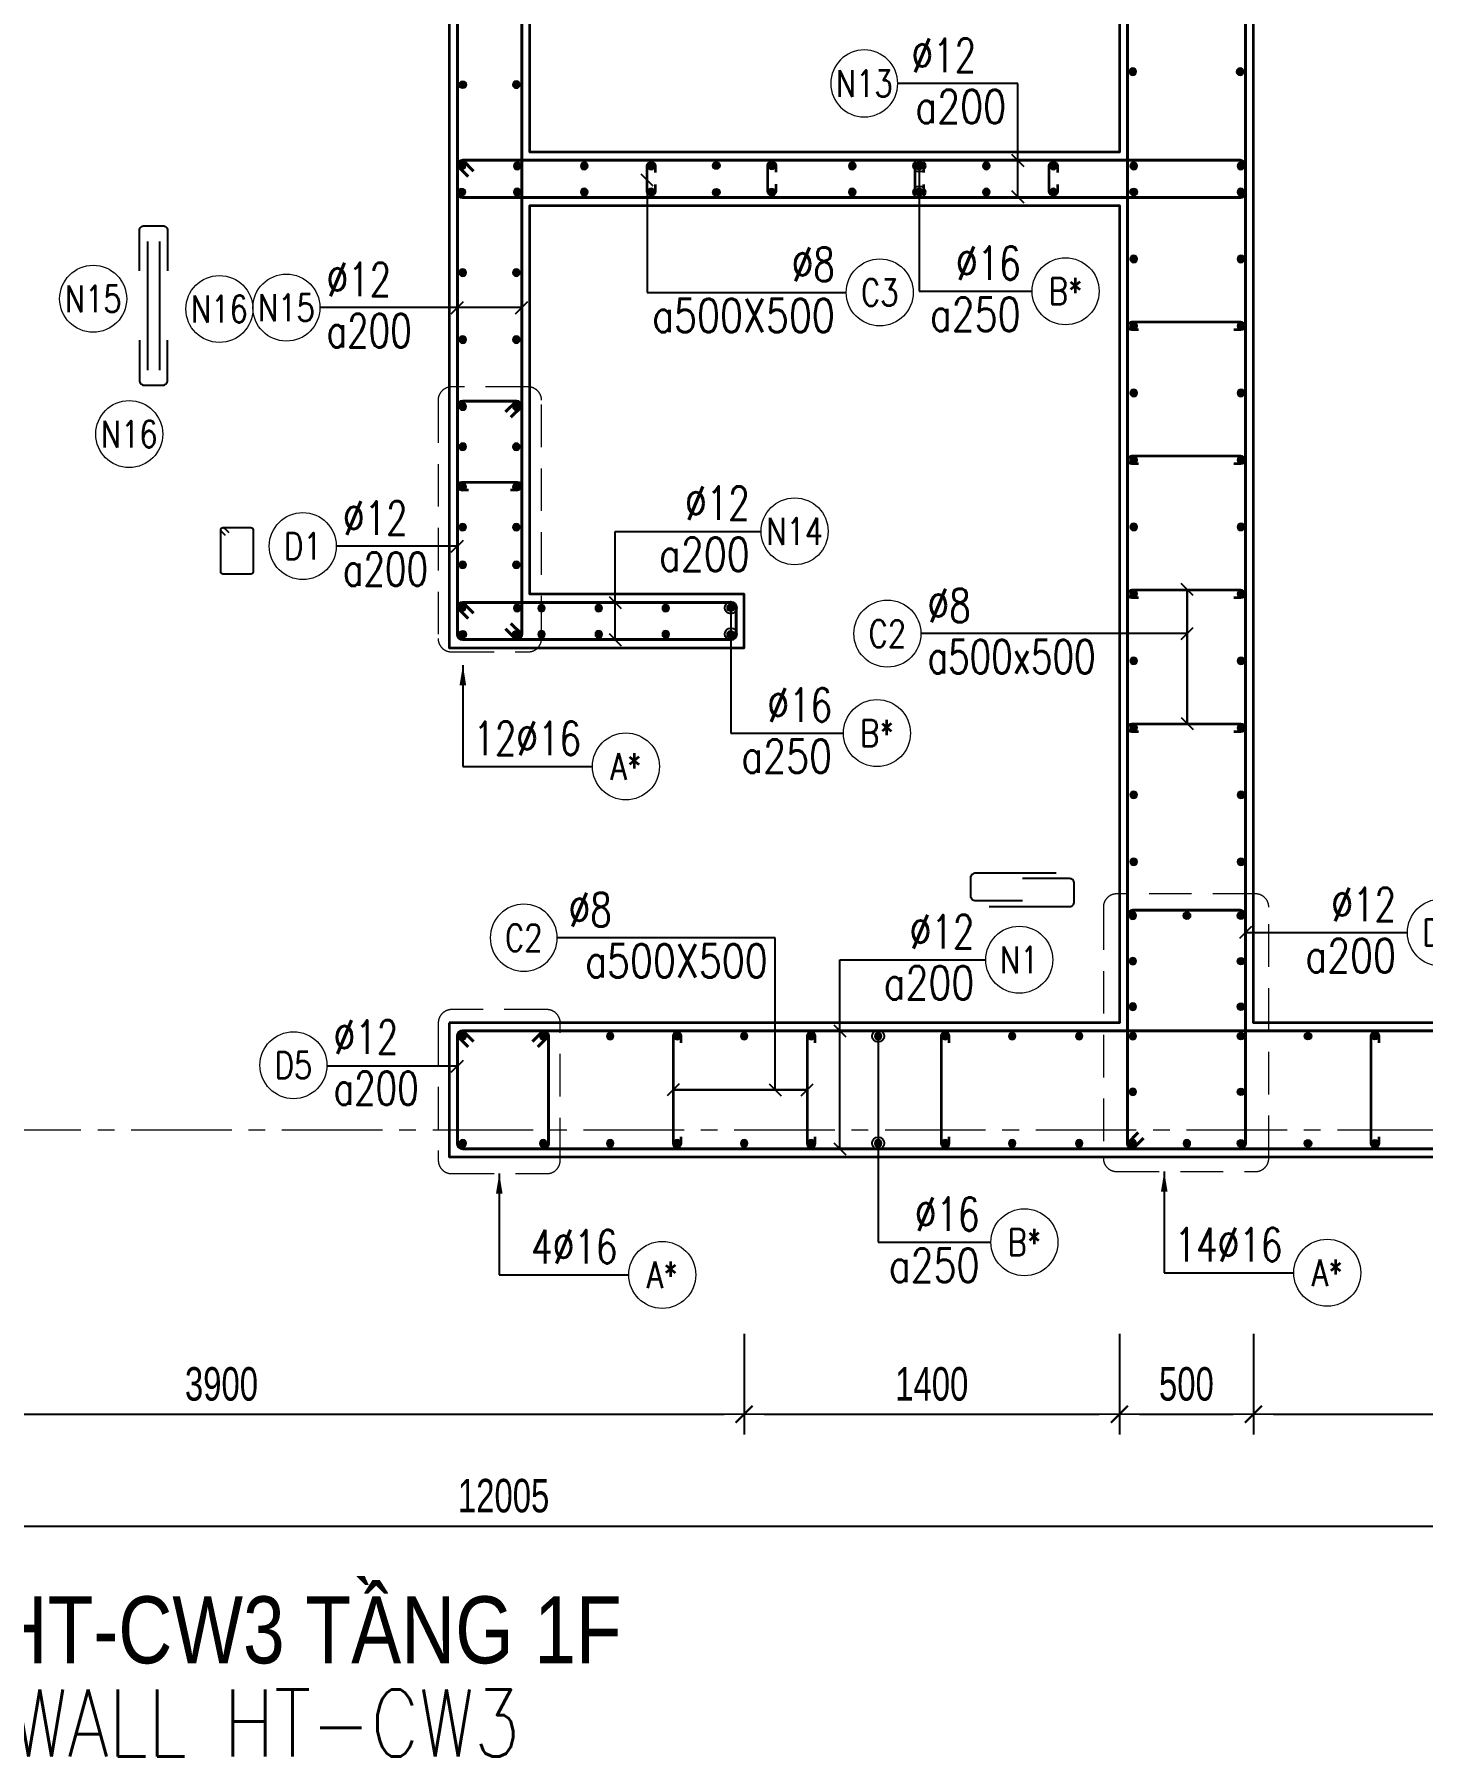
# Model space of a CAD drawing. Header units: millimetres. Extents: x 738475 to 1279438, y -34239 to 156422.
# Drawn here: x 1071314 to 1076493, y 124144 to 130572 of the extents above; entities that cross this region are included whole.
import ezdxf
from ezdxf.enums import TextEntityAlignment as Align

# ---------------------------------------------------------------- set-up
doc = ezdxf.new("R2010")
doc.units = ezdxf.units.MM
doc.header["$MEASUREMENT"] = 0
for name, pattern in [('HIDDEN', [9.525, 6.35, -3.175]), ('HIDDEN2', [4.7625, 3.175, -1.5875]), ('HT_Grid$0$CENTER2', [1.125, 0.75, -0.125, 0.125, -0.125])]:
    doc.linetypes.add(name, pattern=pattern)
doc.layers.get('0').update_dxf_attribs({"lineweight": 20})
doc.layers.get('Defpoints').update_dxf_attribs({"color": 151, "lineweight": 9})
for name, color, linetype in [('Hidden', 9, 'HIDDEN'), ('Leader', 6, 'Continuous'), ('Ligature', 1, 'Continuous')]:
    doc.layers.add(name, color=color, linetype=linetype)
for name, color, linetype, lineweight in [('HT_Core wall _2F$0$NDC_S_WALL', 6, 'Continuous', 25), ('HT_Grid$0$NDC_S_AXIS', 5, 'HT_Grid$0$CENTER2', 13), ('KC-LEADER', 153, 'Continuous', 18), ('KC-THEP', 6, 'Continuous', 40), ('NDC_S_ANNO', 7, 'Continuous', 20), ('NDC_S_DIM', 1, 'Continuous', 15), ('NDC_S_ENG TITLE', 3, 'Continuous', 20), ('NDC_S_HIDDEN', 8, 'HIDDEN2', 13), ('NDC_S_LEADER', 1, 'Continuous', 15), ('NDC_S_REBAR', 4, 'Continuous', 35), ('NDC_S_STIRRUP', 4, 'Continuous', 40), ('NDC_S_TEXT SYMBOL', 7, 'Continuous', 20), ('NDC_S_VN TEXT', 7, 'Continuous', 20), ('NDC_S_VN TITLE', 6, 'Continuous', 35), ('NDC_S_WALL', 6, 'Continuous', 35), ('OF_Core wall_1.2(B1-19F)$0$NDC_S_WALL', 6, 'Continuous', 35)]:
    doc.layers.add(name, color=color, linetype=linetype, lineweight=lineweight)
doc.styles.add('NDC_ANNO', font='', dxfattribs={"width": 0.8})
doc.styles.add('NDC_DIM', font='', dxfattribs={"width": 0.75})
doc.styles.add('NDC_EN TXT', font='romans.shx', dxfattribs={"width": 0.8})
doc.styles.add('NDC_VIE TXT', font='arial.ttf', dxfattribs={"width": 0.8})
doc.styles.get('NDC_ANNO').set_extended_font_data('Dotum')
doc.styles.get('NDC_DIM').set_extended_font_data('Dotum')
doc.dimstyles.new('NDC_dim_30', dxfattribs={"dimscale": 30, "dimtxt": 2.5, "dimasz": 1.5, "dimexe": 1.5, "dimexo": 2.5, "dimgap": 1, "dimtad": 1, "dimdec": 0, "dimzin": 0, "dimdsep": 46, "dimtxsty": 'NDC_DIM', "dimblk": 'DIMMARK', "dimcen": 0.09, "dimdle": 1.2, "dimclrd": 1, "dimclre": 1, "dimclrt": 3, "dimadec": 0, "dimazin": 0, "dimtfac": 1, "dimtdec": 0, "dimtix": 1, "dimtofl": 0, "dimtmove": 0, "dimatfit": 3, "dimfxl": 6, "dimfxlon": 1, "dimtolj": 1, "dimtzin": 0, "dimarcsym": 0})
doc.dimstyles.new('NDC_dim_50', dxfattribs={"dimscale": 50, "dimtxt": 2.5, "dimasz": 1.5, "dimexe": 1.5, "dimexo": 2.5, "dimgap": 1, "dimtad": 1, "dimdec": 0, "dimzin": 0, "dimdsep": 46, "dimtxsty": 'NDC_DIM', "dimblk": 'DIMMARK', "dimcen": 0.09, "dimdle": 1.2, "dimclrd": 1, "dimclre": 1, "dimclrt": 3, "dimadec": 0, "dimazin": 0, "dimtfac": 1, "dimtdec": 0, "dimtix": 1, "dimtofl": 0, "dimtmove": 0, "dimatfit": 3, "dimfxl": 6, "dimfxlon": 1, "dimtolj": 1, "dimtzin": 0, "dimarcsym": 0})

# ---------------------------------------------------------------- blocks, each defined once
blk = doc.blocks.new('THEP')
at = {"layer": 'KC-LEADER', "color": 6}
blk.add_circle((0, 0), 14, dxfattribs=at)
at = {"layer": 'KC-THEP'}
for p, q in [((-14, 0), (14, 0)), ((9.9, 9.9), (-9.9, -9.9)), ((-9.9, 9.9), (9.9, -9.9)), ((0, 14), (0, -14))]:
    blk.add_line(p, q, dxfattribs=at)
blk = doc.blocks.new('DIMMARK')
at = {"layer": 'NDC_S_DIM', "color": 1}
blk.add_line((-1.5, 0), (1, 0), dxfattribs=at)
at = {"layer": 'NDC_S_DIM', "color": 2, "const_width": 0.1}
blk.add_lwpolyline([(-0.424, -0.424), (0.424, 0.424)], dxfattribs=at)
blk = doc.blocks.new('*U11')
blk.add_circle((-2.5, 0), 2.5)
at = {"layer": 'NDC_S_VN TEXT', "color": 3, "style": 'NDC_EN TXT', "width": 0.75}
for tag, p in [('DK1', (0.5, 0.85)), ('KC1', (0.5, -2.97))]:
    blk.add_attdef(tag, p, '', height=2.5, dxfattribs=at)
at = {"layer": 'NDC_S_VN TEXT', "color": 7, "style": 'NDC_EN TXT', "width": 0.8}
blk.add_attdef('SH2', text='', height=2, dxfattribs=at).set_placement((-2.5, 0), align=Align.MIDDLE)
blk = doc.blocks.new('*U9')
blk.add_circle((2.5, 0), 2.5)
at = {"layer": 'NDC_S_VN TEXT', "color": 3, "style": 'NDC_EN TXT', "width": 0.75}
blk.add_attdef('DK2', text='', height=2.5, dxfattribs=at).set_placement((-0.85, 0.85), align=Align.RIGHT)
at = {"layer": 'NDC_S_VN TEXT', "color": 7, "style": 'NDC_EN TXT', "width": 0.8}
blk.add_attdef('SH3', text='', height=2, dxfattribs=at).set_placement((2.5, 0), align=Align.MIDDLE)
blk = doc.blocks.new('*U10')
blk.add_circle((2.5, 0), 2.5)
at = {"layer": 'NDC_S_VN TEXT', "color": 3, "style": 'NDC_EN TXT'}
for tag, width, p in [('DK2', 0.75, (-0.85, 0.85)), ('KC2', 0.8, (-0.85, -2.97))]:
    blk.add_attdef(tag, text='', height=2.5, dxfattribs=dict(at, width=width)).set_placement(p, align=Align.RIGHT)
at = {"layer": 'NDC_S_VN TEXT', "color": 7, "style": 'NDC_EN TXT', "width": 0.8}
blk.add_attdef('SH3', text='', height=2, dxfattribs=at).set_placement((2.5, 0), align=Align.MIDDLE)
blk = doc.blocks.new('A$C7BC65A55')
at = {"layer": 'Ligature'}
for p, q in [((-15.2, 372, 0), (-15.2, 38.5, 0)), ((15.2, 372, 0), (15.2, 38.5, 0))]:
    blk.add_line(p, q, dxfattribs=at)
for points in [[(-36.2, 296.5), (-36.2, 400.9, -0.414214), (-24, 413.1), (24, 413.1, -0.414214), (36.2, 400.9), (36.2, 296.5)], [(-36.2, 116.5), (-36.2, 12.2, 0.414214), (-24, 0), (24, 0, 0.414214), (36.2, 12.2), (36.2, 116.5)]]:
    blk.add_lwpolyline(points, format="xyb", dxfattribs=at)
blk = doc.blocks.new('*D1084')
at = {"layer": 'Defpoints', "color": 0, "ltscale": 200, "transparency": 16777216}
for p in [(1075919.6, 126482.8), (1075862.2, 126382.8), (1080514.2, 126382.8)]:
    blk.add_point(p, dxfattribs=at)
at = {"layer": 'NDC_S_DIM', "color": 1, "lineweight": -2, "ltscale": 200, "transparency": 16777216}
for p, q in [((1080514.2, 126557.8), (1080514.2, 126632.8)), ((1080214.2, 126482.8), (1080589.2, 126482.8)), ((1080214.2, 126382.8), (1080589.2, 126382.8)), ((1080514.2, 126307.8), (1080514.2, 126232.8))]:
    blk.add_line(p, q, dxfattribs=at)
at = {"layer": 'NDC_S_DIM', "color": 1, "lineweight": -2, "ltscale": 200, "transparency": 16777216, "xscale": 75, "yscale": 75, "zscale": 75}
for p, rotation in [((1080514.2, 126482.8), 270), ((1080514.2, 126382.8), 90)]:
    blk.add_blockref('DIMMARK', p, dxfattribs=dict(at, rotation=rotation))
at = {"layer": 'NDC_S_DIM', "color": 3, "ltscale": 200, "transparency": 16777216, "insert": (1080401.6, 126432.8), "char_height": 125, "attachment_point": 5, "rotation": 90, "style": 'NDC_DIM'}
blk.add_mtext('\\A1;100', dxfattribs=at)
blk = doc.blocks.new('*D1090')
at = {"layer": 'Defpoints', "color": 0, "ltscale": 200, "transparency": 16777216}
for p in [(1079067.4, 126761.6), (1067062.2, 126262.1), (1079067.4, 125004.5)]:
    blk.add_point(p, dxfattribs=at)
at = {"layer": 'NDC_S_DIM', "color": 1, "lineweight": -2, "ltscale": 200, "transparency": 16777216}
for p, q in [((1067062.2, 125304.5), (1067062.2, 124929.5)), ((1079067.4, 125304.5), (1079067.4, 124929.5)), ((1067137.2, 125004.5), (1078992.4, 125004.5))]:
    blk.add_line(p, q, dxfattribs=at)
at = {"layer": 'NDC_S_DIM', "color": 1, "lineweight": -2, "ltscale": 200, "transparency": 16777216, "xscale": 75, "yscale": 75, "zscale": 75, "rotation": 180}
blk.add_blockref('DIMMARK', (1067062.2, 125004.5), dxfattribs=at)
at = {"layer": 'NDC_S_DIM', "color": 1, "lineweight": -2, "ltscale": 200, "transparency": 16777216, "xscale": 75, "yscale": 75, "zscale": 75}
blk.add_blockref('DIMMARK', (1079067.4, 125004.5), dxfattribs=at)
at = {"layer": 'NDC_S_DIM', "color": 3, "ltscale": 200, "transparency": 16777216, "insert": (1073064.8, 125117.1), "char_height": 125, "attachment_point": 5, "style": 'NDC_DIM'}
blk.add_mtext('\\A1;12005', dxfattribs=at)
blk = doc.blocks.new('Drawing name_symbol')
at = {"layer": 'NDC_S_ENG TITLE', "style": 'NDC_EN TXT', "width": 0.8}
blk.add_attdef('SECTDET1', text='', height=5, dxfattribs=at).set_placement((0, 1.01), align=Align.CENTER)
at = {"layer": 'NDC_S_TEXT SYMBOL', "lineweight": 25, "style": 'NDC_ANNO', "width": 0.8}
blk.add_attdef('SSCALE', text='', height=2.5, dxfattribs=at).set_placement((0, -4), align=Align.CENTER)
at = {"layer": 'NDC_S_VN TITLE', "style": 'NDC_VIE TXT', "width": 0.8}
blk.add_attdef('SECTDET2', text='', height=5, dxfattribs=at).set_placement((0, 7.97), align=Align.CENTER)
blk = doc.blocks.new('*D1105')
at = {"layer": 'Defpoints', "color": 0, "ltscale": 200, "transparency": 16777216}
for p in [(1075362.2, 127303.9), (1075862.2, 126382.8), (1075862.2, 125421.7)]:
    blk.add_point(p, dxfattribs=at)
at = {"layer": 'NDC_S_DIM', "color": 1, "lineweight": -2, "ltscale": 200, "transparency": 16777216}
for p, q in [((1075362.2, 125721.7), (1075362.2, 125346.7)), ((1075862.2, 125721.7), (1075862.2, 125346.7)), ((1075437.2, 125421.7), (1075787.2, 125421.7))]:
    blk.add_line(p, q, dxfattribs=at)
at = {"layer": 'NDC_S_DIM', "color": 1, "lineweight": -2, "ltscale": 200, "transparency": 16777216, "xscale": 75, "yscale": 75, "zscale": 75, "rotation": 180}
blk.add_blockref('DIMMARK', (1075362.2, 125421.7), dxfattribs=at)
at = {"layer": 'NDC_S_DIM', "color": 1, "lineweight": -2, "ltscale": 200, "transparency": 16777216, "xscale": 75, "yscale": 75, "zscale": 75}
blk.add_blockref('DIMMARK', (1075862.2, 125421.7), dxfattribs=at)
at = {"layer": 'NDC_S_DIM', "color": 3, "ltscale": 200, "transparency": 16777216, "insert": (1075612.2, 125534.2), "char_height": 125, "attachment_point": 5, "style": 'NDC_DIM'}
blk.add_mtext('\\A1;500', dxfattribs=at)
blk = doc.blocks.new('*U1077')
at = {"layer": 'KC-THEP', "xscale": -1, "rotation": 170.331435563619}
for p in [(-200, 0), (200, 0)]:
    blk.add_blockref('THEP', p, dxfattribs=at)
blk = doc.blocks.new('*U1076')
at = {"layer": 'OF_Core wall_1.2(B1-19F)$0$NDC_S_WALL', "color": 0, "linetype": 'ByBlock', "lineweight": -2, "transparency": 16777216}
for p in [(0, 0), (0, -250), (0, -500), (0, -750), (0, -1000), (0, -1250), (0, -1500), (0, -1750), (0, -2000), (0, -2250)]:
    blk.add_blockref('*U1077', p, dxfattribs=at)
blk = doc.blocks.new('*U1079')
at = {"layer": 'NDC_S_REBAR'}
blk.add_lwpolyline([(-177.7, -15), (-202.7, -15, -1), (-202.7, 15), (202.7, 15, -1), (202.7, -15), (177.7, -15)], format="xyb", dxfattribs=at)
blk = doc.blocks.new('*U1078')
at = {"layer": 'OF_Core wall_1.2(B1-19F)$0$NDC_S_WALL', "color": 0, "linetype": 'ByBlock', "lineweight": -2, "transparency": 16777216}
for p in [(0, 0), (0, -500), (0, -1000), (0, -1500)]:
    blk.add_blockref('*U1079', p, dxfattribs=at)
blk = doc.blocks.new('*U12')
blk.add_circle((-2.5, 0), 2.5)
at = {"layer": 'NDC_S_VN TEXT', "color": 3, "style": 'NDC_EN TXT', "width": 0.75}
for tag, p in [('DK1', (0.5, 0.85)), ('KC1', (0.5, -2.97))]:
    blk.add_attdef(tag, p, '', height=2.5, dxfattribs=at)
at = {"layer": 'NDC_S_VN TEXT', "color": 7, "style": 'NDC_EN TXT', "width": 0.8}
blk.add_attdef('SH2', text='', height=2, dxfattribs=at).set_placement((-2.5, 0), align=Align.MIDDLE)
blk = doc.blocks.new('*D1091')
at = {"layer": 'Defpoints', "color": 0, "ltscale": 200, "transparency": 16777216}
for p in [(1078662.2, 126882.8), (1075862.2, 126382.8), (1078662.2, 125421.7)]:
    blk.add_point(p, dxfattribs=at)
at = {"layer": 'NDC_S_DIM', "color": 1, "lineweight": -2, "ltscale": 200, "transparency": 16777216}
for p, q in [((1075862.2, 125721.7), (1075862.2, 125346.7)), ((1078662.2, 125721.7), (1078662.2, 125346.7)), ((1075937.2, 125421.7), (1078587.2, 125421.7))]:
    blk.add_line(p, q, dxfattribs=at)
at = {"layer": 'NDC_S_DIM', "color": 1, "lineweight": -2, "ltscale": 200, "transparency": 16777216, "xscale": 75, "yscale": 75, "zscale": 75, "rotation": 180}
blk.add_blockref('DIMMARK', (1075862.2, 125421.7), dxfattribs=at)
at = {"layer": 'NDC_S_DIM', "color": 1, "lineweight": -2, "ltscale": 200, "transparency": 16777216, "xscale": 75, "yscale": 75, "zscale": 75}
blk.add_blockref('DIMMARK', (1078662.2, 125421.7), dxfattribs=at)
at = {"layer": 'NDC_S_DIM', "color": 3, "ltscale": 200, "transparency": 16777216, "insert": (1077262.2, 125534.2), "char_height": 125, "attachment_point": 5, "style": 'NDC_DIM'}
blk.add_mtext('\\A1;2800', dxfattribs=at)
blk = doc.blocks.new('A$C72321851')
at = {"layer": 'Ligature'}
for points in [[(-60.9, -129.3), (-60.9, 170.9, -0.414214), (-43.3, 188.5), (25.8, 188.5, -0.414214), (43.4, 170.9), (43.4, -4.3)], [(-39.7, -4.3), (-39.7, -179.5, 0.414214), (-22.1, -197.1), (47, -197.1, 0.414214), (64.6, -179.5), (64.6, 120.7)]]:
    blk.add_lwpolyline(points, format="xyb", dxfattribs=at)
blk = doc.blocks.new('*D1096')
at = {"layer": 'Defpoints', "color": 0, "ltscale": 200, "transparency": 16777216}
for p in [(1078662.2, 126882.8), (1080514.2, 126882.8), (1075919.6, 126482.8)]:
    blk.add_point(p, dxfattribs=at)
at = {"layer": 'NDC_S_DIM', "color": 1, "lineweight": -2, "ltscale": 200, "transparency": 16777216}
for p, q in [((1080214.2, 126882.8), (1080589.2, 126882.8)), ((1080514.2, 126557.8), (1080514.2, 126807.8)), ((1080214.2, 126482.8), (1080589.2, 126482.8))]:
    blk.add_line(p, q, dxfattribs=at)
at = {"layer": 'NDC_S_DIM', "color": 1, "lineweight": -2, "ltscale": 200, "transparency": 16777216, "xscale": 75, "yscale": 75, "zscale": 75}
for p, rotation in [((1080514.2, 126882.8), 90), ((1080514.2, 126482.8), 270)]:
    blk.add_blockref('DIMMARK', p, dxfattribs=dict(at, rotation=rotation))
at = {"layer": 'NDC_S_DIM', "color": 3, "ltscale": 200, "transparency": 16777216, "insert": (1080401.6, 126682.8), "char_height": 125, "attachment_point": 5, "rotation": 90, "style": 'NDC_DIM'}
blk.add_mtext('\\A1;400', dxfattribs=at)
blk = doc.blocks.new('*D1103')
at = {"layer": 'Defpoints', "color": 0, "ltscale": 200, "transparency": 16777216}
for p in [(1070062.2, 127303.9), (1073962.2, 126382.8), (1073962.2, 125421.7)]:
    blk.add_point(p, dxfattribs=at)
at = {"layer": 'NDC_S_DIM', "color": 1, "lineweight": -2, "ltscale": 200, "transparency": 16777216}
for p, q in [((1070062.2, 125721.7), (1070062.2, 125346.7)), ((1073962.2, 125721.7), (1073962.2, 125346.7)), ((1070137.2, 125421.7), (1073887.2, 125421.7))]:
    blk.add_line(p, q, dxfattribs=at)
at = {"layer": 'NDC_S_DIM', "color": 1, "lineweight": -2, "ltscale": 200, "transparency": 16777216, "xscale": 75, "yscale": 75, "zscale": 75, "rotation": 180}
blk.add_blockref('DIMMARK', (1070062.2, 125421.7), dxfattribs=at)
at = {"layer": 'NDC_S_DIM', "color": 1, "lineweight": -2, "ltscale": 200, "transparency": 16777216, "xscale": 75, "yscale": 75, "zscale": 75}
blk.add_blockref('DIMMARK', (1073962.2, 125421.7), dxfattribs=at)
at = {"layer": 'NDC_S_DIM', "color": 3, "ltscale": 200, "transparency": 16777216, "insert": (1072012.2, 125534.2), "char_height": 125, "attachment_point": 5, "style": 'NDC_DIM'}
blk.add_mtext('\\A1;3900', dxfattribs=at)
blk = doc.blocks.new('*D1104')
at = {"layer": 'Defpoints', "color": 0, "ltscale": 200, "transparency": 16777216}
for p in [(1073962.2, 126382.8), (1075362.2, 126382.8), (1075362.2, 125421.7)]:
    blk.add_point(p, dxfattribs=at)
at = {"layer": 'NDC_S_DIM', "color": 1, "lineweight": -2, "ltscale": 200, "transparency": 16777216}
for p, q in [((1073962.2, 125721.7), (1073962.2, 125346.7)), ((1075362.2, 125721.7), (1075362.2, 125346.7)), ((1074037.2, 125421.7), (1075287.2, 125421.7))]:
    blk.add_line(p, q, dxfattribs=at)
at = {"layer": 'NDC_S_DIM', "color": 1, "lineweight": -2, "ltscale": 200, "transparency": 16777216, "xscale": 75, "yscale": 75, "zscale": 75, "rotation": 180}
blk.add_blockref('DIMMARK', (1073962.2, 125421.7), dxfattribs=at)
at = {"layer": 'NDC_S_DIM', "color": 1, "lineweight": -2, "ltscale": 200, "transparency": 16777216, "xscale": 75, "yscale": 75, "zscale": 75}
blk.add_blockref('DIMMARK', (1075362.2, 125421.7), dxfattribs=at)
at = {"layer": 'NDC_S_DIM', "color": 3, "ltscale": 200, "transparency": 16777216, "insert": (1074662.2, 125534.2), "char_height": 125, "attachment_point": 5, "style": 'NDC_DIM'}
blk.add_mtext('\\A1;1400', dxfattribs=at)
blk = doc.blocks.new('*U1133')
at = {"layer": 'NDC_S_REBAR'}
blk.add_lwpolyline([(15, 175), (15, 200, 1), (-15, 200), (-15, -200, 1), (15, -200), (15, -175)], format="xyb", dxfattribs=at)
blk = doc.blocks.new('*U1134')
at = {"layer": 'HT_Core wall _2F$0$NDC_S_WALL', "color": 0, "linetype": 'ByBlock', "lineweight": -2, "transparency": 16777216}
for p in [(0, 0), (500, 0), (1000, 0)]:
    blk.add_blockref('*U1133', p, dxfattribs=at)

msp = doc.modelspace()

# ---------------------------------------------------------------- linework, layer by layer
for centre in [(1071533.506, 129585.068), (1072004.475, 129546.908), (1071667.954, 129080.065)]:
    msp.add_circle(centre, 125)
at = {"layer": 'HT_Grid$0$NDC_S_AXIS', "ltscale": 500}
msp.add_line((1062112.856, 126482.751), (1080925.875, 126482.751), dxfattribs=at)
at = {"layer": 'Ligature'}
msp.add_lwpolyline([(1072027.719, 128701.074), (1072011.753, 128717.04, -0.66817864), (1072017.526, 128730.978), (1072122.155, 128730.978, -0.41421356), (1072130.32, 128722.813), (1072130.32, 128565.705, -0.41421356), (1072122.155, 128557.541), (1072017.526, 128557.541, -0.41421356), (1072009.361, 128565.705), (1072009.361, 128722.813, -0.66817864), (1072023.3, 128728.586), (1072039.266, 128712.621)], format="xyb", dxfattribs=at)
at = {"layer": 'NDC_S_HIDDEN', "ltscale": 50}
for points in [[(1072870.347, 128267.177), (1073156.417, 128267.177, 0.41421356), (1073206.417, 128317.177), (1073206.417, 129206.139, 0.41421356), (1073156.417, 129256.139), (1072870.347, 129256.139, 0.41421356), (1072820.347, 129206.139), (1072820.347, 128317.177, 0.41421356)], [(1075869.634, 127364.024), (1075352.293, 127364.024, 0.41421356), (1075302.293, 127314.024), (1075302.293, 126377.548, 0.41421356), (1075352.293, 126327.548), (1075869.634, 126327.548, 0.41421356), (1075919.634, 126377.548), (1075919.634, 127314.024, 0.41421356)], [(1072871.07, 126319.664), (1073226.118, 126319.664, 0.41421356), (1073276.118, 126369.664), (1073276.118, 126882.136, 0.41421356), (1073226.118, 126932.136), (1072871.07, 126932.136, 0.41421356), (1072821.07, 126882.136), (1072821.07, 126369.664, 0.41421356)]]:
    msp.add_lwpolyline(points, format="xyb", close=True, dxfattribs=at)
at = {"layer": 'NDC_S_REBAR'}
for points in [[(1073630.744, 130011.496), (1073630.744, 129986.496, -1), (1073600.744, 129986.496), (1073600.744, 130080.902, -1), (1073630.744, 130080.902), (1073630.744, 130055.902)], [(1074080.155, 130012.903), (1074080.155, 129987.903, -1), (1074050.155, 129987.903), (1074050.155, 130082.31, -1), (1074080.155, 130082.31), (1074080.155, 130057.31)], [(1074630.744, 130011.496), (1074630.744, 129986.496, -1), (1074600.744, 129986.496), (1074600.744, 130080.902, -1), (1074630.744, 130080.902), (1074630.744, 130055.902)], [(1075130.744, 130011.496), (1075130.744, 129986.496, -1), (1075100.744, 129986.496), (1075100.744, 130080.902, -1), (1075130.744, 130080.902), (1075130.744, 130055.902)], [(1072933.77, 128870.852), (1072908.77, 128870.852, -1), (1072908.77, 128900.852), (1073115.794, 128900.852, -1), (1073115.794, 128870.852), (1073090.794, 128870.852)], [(1076330.744, 126807.751), (1076330.744, 126832.751, 1), (1076300.744, 126832.751), (1076300.744, 126432.751, 1), (1076330.744, 126432.751), (1076330.744, 126457.751)]]:
    msp.add_lwpolyline(points, format="xyb", dxfattribs=at)
at = {"layer": 'NDC_S_STIRRUP'}
for points in [[(1073092.232, 128372.749), (1073132.232, 128332.749, -0.41421356), (1073112.232, 128312.749), (1072912.232, 128312.749, -0.41421356), (1072892.232, 128332.749), (1072892.232, 135532.751, -0.41421356), (1072912.232, 135552.751), (1073112.232, 135552.751, -0.41421356), (1073132.232, 135532.751), (1073132.232, 128332.749, -0.41421356), (1073112.232, 128312.749), (1073072.232, 128352.749)], [(1075432.232, 135492.751), (1075392.232, 135532.751, -0.41421356), (1075412.232, 135552.751), (1075812.232, 135552.751, -0.41421356), (1075832.232, 135532.751), (1075832.232, 126432.751, -0.41421356), (1075812.232, 126412.751), (1075412.232, 126412.751, -0.41421356), (1075392.232, 126432.751), (1075392.232, 135532.751, -0.41421356), (1075412.232, 135552.751), (1075452.232, 135512.751)], [(1072932.232, 130041.835), (1072892.232, 130081.835, -0.41421356), (1072912.232, 130101.835), (1075812.232, 130101.835, -0.41421356), (1075832.232, 130081.835), (1075832.232, 129982.751, -0.41421356), (1075812.232, 129962.751), (1072912.232, 129962.751, -0.41421356), (1072892.232, 129982.751), (1072892.232, 130081.835, -0.41421356), (1072912.232, 130101.835), (1072952.232, 130061.835)], [(1073092.343, 129142.751), (1073132.343, 129182.751, 0.41421356), (1073112.343, 129202.751), (1072912.343, 129202.751, 0.41421356), (1072892.343, 129182.751), (1072892.232, 128332.749, 0.41421356), (1072912.232, 128312.749), (1073112.232, 128312.749, 0.41421356), (1073132.232, 128332.749), (1073132.343, 129182.751, 0.41421356), (1073112.343, 129202.751), (1073072.343, 129162.751)], [(1072932.236, 128391.834), (1072892.236, 128431.834, -0.41421356), (1072912.236, 128451.834), (1073912.232, 128451.834, -0.41421356), (1073932.232, 128431.834), (1073932.232, 128332.749, -0.41421356), (1073912.232, 128312.749), (1072912.236, 128312.749, -0.41421356), (1072892.236, 128332.749), (1072892.236, 128431.834, -0.41421356), (1072912.236, 128451.834), (1072952.236, 128411.834)], [(1075432.232, 126472.751), (1075392.232, 126432.751, 0.41421356), (1075412.232, 126412.751), (1075812.232, 126412.751, 0.41421356), (1075832.232, 126432.751), (1075832.232, 127282.568, 0.41421356), (1075812.232, 127302.568), (1075412.232, 127302.568, 0.41421356), (1075392.232, 127282.568), (1075392.232, 126432.751, 0.41421356), (1075412.232, 126412.751), (1075452.232, 126452.751)], [(1073172.232, 126812.751), (1073212.232, 126852.751, -0.41421356), (1073232.232, 126832.751), (1073232.232, 126432.751, -0.41421356), (1073212.232, 126412.751), (1072912.188, 126413.26, -0.41421356), (1072892.188, 126433.26), (1072892.188, 126833.26, -0.41421356), (1072912.188, 126853.26), (1073212.232, 126852.751, -0.41421356), (1073232.232, 126832.751), (1073192.232, 126792.751)], [(1072952.232, 126812.751), (1072912.232, 126852.751, 0.41421356), (1072892.232, 126832.751), (1072892.232, 126432.751, 0.41421356), (1072912.232, 126412.751), (1077212.232, 126412.751, 0.41421356), (1077232.232, 126432.751), (1077232.232, 126832.751, 0.41421356), (1077212.232, 126852.751), (1072912.232, 126852.751, 0.41421356), (1072892.232, 126832.751), (1072932.232, 126792.751)]]:
    msp.add_lwpolyline(points, format="xyb", dxfattribs=at)
at = {"layer": 'NDC_S_WALL'}
for points in [[(1072862.232, 126882.751), (1072862.232, 126382.751), (1077262.232, 126382.751), (1077262.232, 126882.751), (1075862.232, 126882.751), (1075862.232, 133252.751), (1078662.232, 133252.751), (1078662.232, 126382.751), (1079012.232, 126382.751), (1079012.232, 135582.751), (1074612.232, 135582.751), (1074612.232, 135082.751), (1075362.232, 135082.751), (1075362.232, 130132.751), (1073162.232, 130132.751), (1073162.232, 135082.751), (1073812.232, 135082.751), (1073812.232, 135582.751), (1071962.232, 135582.751), (1071962.232, 135082.751), (1072862.232, 135082.751), (1072862.232, 133032.751), (1070062.232, 133032.751)], [(1070062.232, 132732.751), (1072862.232, 132732.751), (1072862.232, 128282.751), (1073962.232, 128282.751), (1073962.232, 128482.751), (1073162.232, 128482.751), (1073162.232, 129932.751), (1075362.232, 129932.751), (1075362.232, 126882.751), (1072862.232, 126882.751)]]:
    msp.add_lwpolyline(points, dxfattribs=at)

# ---------------------------------------------------------------- block references
at = {"layer": 'Hidden', "xscale": 1.44, "yscale": 1.44, "zscale": 1.44}
msp.add_blockref('A$C7BC65A55', (1071758.586, 129262.787, 0.03), dxfattribs=at)
at = {"layer": 'HT_Core wall _2F$0$NDC_S_WALL'}
msp.add_blockref('*U1134', (1073712.232, 126632.751), dxfattribs=at)
at = {"layer": 'KC-THEP', "xscale": -1}
for p, rotation in [((1075412.232, 130432.751), 170.331435563619), ((1075812.232, 130432.751), 170.331435563619), ((1073112.232, 130384.297), 350.3314355636191), ((1073115.744, 130080.902), 170.331435563619), ((1073365.744, 130080.902), 170.331435563619), ((1073615.744, 130080.902), 170.331435563619), ((1074065.155, 130082.31), 170.331435563619), ((1074365.744, 130080.902), 170.331435563619), ((1074615.744, 130080.902), 170.331435563619), ((1074865.744, 130080.902), 170.331435563619), ((1075115.744, 130080.902), 170.331435563619), ((1075415.744, 130080.902), 170.331435563619), ((1075815.744, 130080.902), 170.331435563619), ((1073115.744, 129983.402), 170.331435563619), ((1073365.744, 129983.402), 170.331435563619), ((1073615.744, 129983.402), 170.331435563619), ((1074065.155, 129982.751), 170.331435563619), ((1074365.744, 129983.402), 170.331435563619), ((1074615.744, 129983.402), 170.331435563619), ((1074865.744, 129983.402), 170.331435563619), ((1075115.744, 129983.402), 170.331435563619), ((1075815.744, 129983.402), 170.331435563619), ((1072912.232, 129682.751), 350.3314355640657), ((1073112.232, 129682.751), 350.3314355640657), ((1072912.232, 129432.751), 350.3314355640657), ((1073112.232, 129432.751), 350.3314355640657), ((1072912.232, 129182.751), 350.3314355640657), ((1073112.232, 129182.751), 350.3314355640657), ((1072912.232, 129032.751), 350.3314355640657), ((1073112.232, 129032.751), 350.3314355640657), ((1072912.232, 128882.751), 350.3314355640657), ((1073112.232, 128882.751), 350.3314355640657), ((1072912.232, 128732.751), 350.3314355640657), ((1072912.232, 128732.751), 350.3314355640657), ((1072912.343, 128732.751), 350.3314355636191), ((1073112.232, 128732.751), 350.3314355640657), ((1073112.232, 128732.751), 350.3314355640657), ((1072912.232, 128591.991), 350.3314355640657), ((1072912.232, 128591.991), 350.3314355640657), ((1072912.343, 128591.991), 350.3314355636191), ((1073112.232, 128591.991), 350.3314355640657), ((1073112.232, 128591.991), 350.3314355640657), ((1073115.744, 128430.901), 170.331435563619), ((1073206.132, 128430.426), 170.331435563619), ((1073419.846, 128430.426), 170.331435563619), ((1073669.846, 128430.426), 170.331435563619), ((1073206.132, 128332.926), 170.331435563619), ((1073419.846, 128332.926), 170.331435563619), ((1073669.846, 128332.926), 170.331435563619), ((1075412.232, 127282.751), 170.331435563619), ((1075412.232, 127112.751), 170.331435563619), ((1075412.232, 126942.751), 170.331435563619), ((1072912.232, 126832.751), 350.3314355636191), ((1073212.232, 126832.751), 350.3314355636191), ((1073462.232, 126832.751), 350.3314355636191), ((1073712.232, 126832.751), 350.3314355636191), ((1073962.232, 126832.751), 350.3314355636191), ((1074212.232, 126832.751), 350.3314355636191), ((1074462.232, 126832.751), 350.3314355636191), ((1074712.232, 126832.751), 350.3314355636191), ((1074962.232, 126832.751), 350.3314355636191), ((1075212.232, 126832.751), 350.3314355636191), ((1075412.232, 126832.751), 170.331435563619), ((1075412.232, 126625.205), 170.331435563619), ((1072912.232, 126432.751), 350.3314355636191), ((1073212.232, 126432.751), 350.3314355636191), ((1073462.232, 126432.751), 350.3314355636191), ((1073712.232, 126432.751), 350.3314355636191), ((1073962.232, 126432.751), 350.3314355636191), ((1074212.232, 126432.751), 350.3314355636191), ((1074462.232, 126432.751), 350.3314355636191), ((1074712.232, 126432.751), 350.3314355636191), ((1074962.232, 126432.751), 350.3314355636191), ((1075212.232, 126432.751), 350.3314355636191), ((1075412.232, 126432.751), 170.331435563619), ((1075613.988, 126432.751), 170.331435563619)]:
    msp.add_blockref('THEP', p, dxfattribs=dict(at, rotation=rotation))
at = {"layer": 'KC-THEP'}
for p, rotation in [((1072912.26, 130383.997), 189.6685644363809), ((1072908.72, 130080.902), 189.6685644363809), ((1073858.131, 130082.31), 189.6685644363809), ((1072908.72, 129983.402), 189.6685644363809), ((1073858.131, 129982.751), 189.6685644363809), ((1075415.744, 129983.683), 9.668564436380946), ((1072908.72, 128430.901), 189.6685644363809), ((1073912.232, 128431.834), 189.6685644363809), ((1072912.343, 128332.749), 189.6685644363809), ((1073112.232, 128332.749), 189.6685644368275), ((1073112.232, 128332.749), 189.6685644368275), ((1073912.232, 128332.274), 189.6685644363809), ((1075613.988, 127282.568), 9.668564436380946), ((1075815.744, 127282.751), 9.668564436380946), ((1075815.744, 127112.751), 9.668564436380946), ((1075815.744, 126942.751), 9.668564436380946), ((1075815.744, 126832.751), 9.668564436380946), ((1076065.744, 126832.751), 9.668564436380946), ((1076315.744, 126832.751), 9.668564436380946), ((1075815.744, 126625.205), 9.668564436380946), ((1075815.744, 126432.751), 9.668564436380946), ((1076065.744, 126432.751), 9.668564436380946), ((1076315.744, 126432.751), 9.668564436380946)]:
    msp.add_blockref('THEP', p, dxfattribs=dict(at, rotation=rotation))
at = {"layer": 'Leader', "xscale": -1, "rotation": 270.0000000000001}
msp.add_blockref('A$C72321851', (1075005.31, 127377.621), dxfattribs=at)
at = {"layer": 'NDC_S_ANNO'}
ref = msp.add_blockref('Drawing name_symbol', (1071021.818, 124093.535), dxfattribs=dict(at, xscale=50, yscale=50, zscale=50))
ref.add_attrib('SECTDET1', 'DETAIL OF CORE WALL HT-CW3', dxfattribs={"layer": 'NDC_S_ENG TITLE', "height": 250, "style": 'NDC_EN TXT', "width": 0.8}).set_placement((1071021.818, 124144.098), align=Align.CENTER)
ref.add_attrib('SECTDET2', 'CHI TIẾT LÕI VÁCH HT-CW3 TẦNG 1F', dxfattribs={"layer": 'NDC_S_VN TITLE', "height": 250, "style": 'NDC_VIE TXT', "width": 0.8}).set_placement((1071021.818, 124492.068), align=Align.CENTER)
at = {"layer": 'NDC_S_VN TEXT'}
ref = msp.add_blockref('*U10', (1074535.254, 130388.683), dxfattribs=dict(at, xscale=-50, yscale=50, zscale=50))
ref.add_attrib('SH3', 'N13', dxfattribs={"color": 7, "height": 100, "style": 'NDC_EN TXT', "width": 0.8}).set_placement((1074410.254, 130388.683), align=Align.MIDDLE)
ref.add_attrib('DK2', '%%C12', dxfattribs={"color": 3, "height": 125, "style": 'NDC_EN TXT', "width": 0.75}).set_placement((1074827.754, 130430.958), align=Align.RIGHT)
ref.add_attrib('KC2', 'a200', dxfattribs={"color": 3, "height": 125, "style": 'NDC_EN TXT', "width": 0.8}).set_placement((1074939.659, 130240.056), align=Align.RIGHT)
at = {"layer": 'NDC_S_VN TEXT', "xscale": 50, "yscale": 50, "zscale": 50}
for name, p, values in [('*U10', (1074343.136, 129608.682), {'SH3': 'C3', 'DK2': '%%c8', 'KC2': 'a500X500'}), ('*U10', (1075036.318, 129613.08), {'SH3': 'B*', 'DK2': '%%C16', 'KC2': 'a250'}), ('*U11', (1072379.418, 129552.076), {'SH2': 'N15', 'DK1': '%%C12', 'KC1': 'a200'}), ('*U10', (1074025.626, 128717.112), {'SH3': 'N14', 'DK2': '%%C12', 'KC2': 'a200'}), ('*U11', (1072440.643, 128662.075), {'SH2': 'D1', 'DK1': '%%C12', 'KC1': 'a200'}), ('*U12', (1074621.625, 128335.246), {'SH2': 'C2', 'DK1': '%%c8', 'KC1': 'a500x500'}), ('*U10', (1074332.797, 127963.954), {'SH3': 'B*', 'DK2': '%%C16', 'KC2': 'a250'}), ('*U9', (1073396.017, 127839.466), {'SH3': 'A*', 'DK2': '12%%C16'}), ('*U10', (1076436.789, 127219.479), {'SH3': 'D6', 'DK2': '%%C12', 'KC2': 'a200'}), ('*U10', (1074863.66, 127118.029), {'SH3': 'N1', 'DK2': '%%C12', 'KC2': 'a200'}), ('*U11', (1072405.796, 126724.492), {'SH2': 'D5', 'DK1': '%%C12', 'KC1': 'a200'}), ('*U10', (1074882.844, 126063.61), {'SH3': 'B*', 'DK2': '%%C16', 'KC2': 'a250'}), ('*U9', (1073531.775, 125941.954), {'SH3': 'A*', 'DK2': '4%%C16'}), ('*U9', (1076012.72, 125949.839), {'SH3': 'A*', 'DK2': '14%%C16'})]:
    msp.add_blockref(name, p, dxfattribs=at).add_auto_attribs(values)
at = {"layer": 'NDC_S_VN TEXT'}
ref = msp.add_blockref('*U10', (1073264.971, 127200.093), dxfattribs=dict(at, xscale=-50, yscale=50, zscale=50))
ref.add_attrib('SH3', 'C2', dxfattribs={"color": 7, "height": 100, "style": 'NDC_EN TXT', "width": 0.8}).set_placement((1073139.971, 127200.093), align=Align.MIDDLE)
ref.add_attrib('DK2', '%%c8', dxfattribs={"color": 3, "height": 125, "style": 'NDC_EN TXT', "width": 0.75}).set_placement((1073468.186, 127242.368), align=Align.RIGHT)
ref.add_attrib('KC2', 'a500X500', dxfattribs={"color": 3, "height": 125, "style": 'NDC_EN TXT', "width": 0.8}).set_placement((1074050.329, 127051.466), align=Align.RIGHT)
at = {"layer": 'OF_Core wall_1.2(B1-19F)$0$NDC_S_WALL'}
for name, p in [('*U1076', (1075615.744, 129733.683)), ('*U1078', (1075611.759, 129483.683))]:
    msp.add_blockref(name, p, dxfattribs=at)

# ---------------------------------------------------------------- texts
at = {"layer": 'NDC_S_VN TEXT', "color": 7, "style": 'NDC_EN TXT', "width": 0.8}
for tag, p in [('N15', (1071533.506, 129585.068)), ('N16', (1072004.475, 129546.908)), ('N16', (1071667.954, 129080.065))]:
    msp.add_attdef(tag, text='3', height=100, dxfattribs=at).set_placement(p, align=Align.MIDDLE)

# ---------------------------------------------------------------- dimensions: what is measured, and where the dimension line sits
at = {"layer": 'NDC_S_DIM', "ltscale": 200}
for base, p1, p2, picture, middle in [((1073962.232, 125421.66), (1070062.232, 127303.884), (1073962.232, 126382.751), '*D1103', (1072012.232, 125534.245)), ((1075862.232, 125421.66), (1075362.232, 127303.884), (1075862.232, 126382.751), '*D1105', (1075612.232, 125534.245)), ((1078662.232, 125421.66), (1075862.232, 126382.751), (1078662.232, 126882.751), '*D1091', (1077262.232, 125534.245)), ((1079067.446, 125004.515), (1067062.232, 126262.09), (1079067.446, 126761.566), '*D1090', (1073064.839, 125117.1)), ((1075362.232, 125421.66), (1073962.232, 126382.751), (1075362.232, 126382.751), '*D1104', (1074662.232, 125534.245))]:
    dim = msp.add_linear_dim(base=base, p1=p1, p2=p2, dimstyle='NDC_dim_50', override={"dimtmove": 1}, dxfattribs=at)
    dim.commit()
    dim.dimension.update_dxf_attribs({"geometry": picture, "text_midpoint": middle})
for base, p2, picture, middle in [((1080514.22, 126882.751), (1078662.232, 126882.751), '*D1096', (1080401.635, 126682.751)), ((1080514.22, 126382.751), (1075862.232, 126382.751), '*D1084', (1080401.635, 126432.751))]:
    dim = msp.add_linear_dim(base=base, p1=(1075919.634, 126482.751), p2=p2, angle=90, dimstyle='NDC_dim_50', override={"dimtmove": 1}, dxfattribs=at)
    dim.commit()
    dim.dimension.update_dxf_attribs({"geometry": picture, "text_midpoint": middle})

# ---------------------------------------------------------------- leaders
at = {"layer": 'NDC_S_LEADER'}
for points, dimstyle, override in [([(1074982.69, 129966.189), (1074982.69, 130388.502), (1074535.254, 130388.502)], 'NDC_dim_30', {"dimgap": 1, "dimtad": 0, "dimldrblk": 'Oblique'}), ([(1074982.69, 130101.835), (1074982.69, 130388.502), (1074535.254, 130388.502)], 'NDC_dim_30', {"dimtad": 0, "dimldrblk": 'Oblique'}), ([(1074615.754, 130081.233), (1074615.707, 129612.899), (1075036.318, 129612.899)], 'NDC_dim_30', {"dimgap": 1, "dimtad": 0, "dimldrblk": 'Origin'}), ([(1073600.744, 130027.805), (1073600.744, 129608.682), (1074343.136, 129608.682)], 'NDC_dim_30', {"dimtad": 0, "dimldrblk": 'Oblique'}), ([(1074615.707, 129982.793), (1074615.707, 129612.899), (1075036.318, 129612.899)], 'NDC_dim_30', {"dimgap": 1, "dimtad": 0, "dimldrblk": 'Origin'}), ([(1073132.232, 129551.895), (1072379.418, 129551.895)], 'NDC_dim_30', {"dimtad": 0, "dimldrblk": 'Oblique'}), ([(1072892.232, 129551.895), (1072379.418, 129551.895)], 'NDC_dim_30', {"dimtad": 0, "dimldrblk": 'Oblique'}), ([(1072892.232, 128662.075), (1072440.643, 128662.075)], 'NDC_dim_30', {"dimtad": 0, "dimldrblk": 'Oblique'}), ([(1073480.887, 128312.749), (1073480.887, 128716.93), (1074025.625, 128716.93)], 'NDC_dim_30', {"dimtad": 0, "dimldrblk": 'Oblique'}), ([(1073480.887, 128451.834), (1073480.887, 128716.93), (1074025.625, 128716.93)], 'NDC_dim_30', {"dimtad": 0, "dimldrblk": 'Oblique'}), ([(1075614.939, 128499.607), (1075614.939, 127999.607)], 'NDC_dim_30', {"dimtad": 0, "dimldrblk": 'Oblique'}), ([(1075614.939, 127999.607), (1075614.939, 128499.607)], 'NDC_dim_30', {"dimtad": 0, "dimldrblk": 'Oblique'}), ([(1073912.232, 128432.106), (1073912.185, 127963.772), (1074332.796, 127963.772)], 'NDC_dim_30', {"dimgap": 1, "dimtad": 0, "dimldrblk": 'Origin'}), ([(1073912.185, 128333.666), (1073912.185, 127963.772), (1074332.796, 127963.772)], 'NDC_dim_30', {"dimgap": 1, "dimtad": 0, "dimldrblk": 'Origin'}), ([(1075614.939, 128335.245), (1074621.625, 128335.245)], 'NDC_dim_30', {"dimtad": 0, "dimldrblk": 'Oblique'}), ([(1072912.836, 128217.175), (1072912.836, 127839.466), (1073396.017, 127839.466)], 'NDC_dim_50', {"dimtad": 0}), ([(1075832.232, 127219.298), (1076436.789, 127219.298)], 'NDC_dim_30', {"dimtad": 0, "dimldrblk": 'Oblique'}), ([(1074077.868, 126632.751), (1074077.868, 127200.092), (1073264.971, 127200.092)], 'NDC_dim_30', {"dimtad": 0, "dimldrblk": 'Oblique'}), ([(1074318.921, 126412.751), (1074318.921, 127117.848), (1074863.66, 127117.848)], 'NDC_dim_30', {"dimtad": 0, "dimldrblk": 'Oblique'}), ([(1074318.921, 126852.751), (1074318.921, 127117.848), (1074863.66, 127117.848)], 'NDC_dim_30', {"dimtad": 0, "dimldrblk": 'Oblique'}), ([(1074462.232, 126833.323), (1074462.232, 126063.429), (1074882.844, 126063.429)], 'NDC_dim_30', {"dimgap": 1, "dimtad": 0, "dimldrblk": 'Origin'}), ([(1072892.232, 126720.522), (1072405.733, 126720.522)], 'NDC_dim_30', {"dimtad": 0, "dimldrblk": 'Oblique'}), ([(1073697.232, 126632.751), (1074197.232, 126632.751)], 'NDC_dim_30', {"dimtad": 0, "dimldrblk": 'Oblique'}), ([(1074197.232, 126632.751), (1073697.232, 126632.751)], 'NDC_dim_30', {"dimtad": 0, "dimldrblk": 'Oblique'}), ([(1074462.232, 126433.323), (1074462.232, 126063.429), (1074882.844, 126063.429)], 'NDC_dim_30', {"dimgap": 1, "dimtad": 0, "dimldrblk": 'Origin'}), ([(1073048.594, 126319.664), (1073048.594, 125941.954), (1073531.775, 125941.954)], 'NDC_dim_50', {"dimtad": 0}), ([(1075529.539, 126327.548), (1075529.539, 125949.839), (1076012.72, 125949.839)], 'NDC_dim_50', {"dimtad": 0})]:
    msp.add_leader(points, dimstyle=dimstyle, override=override, dxfattribs=at)

doc.saveas('drawing.dxf')
